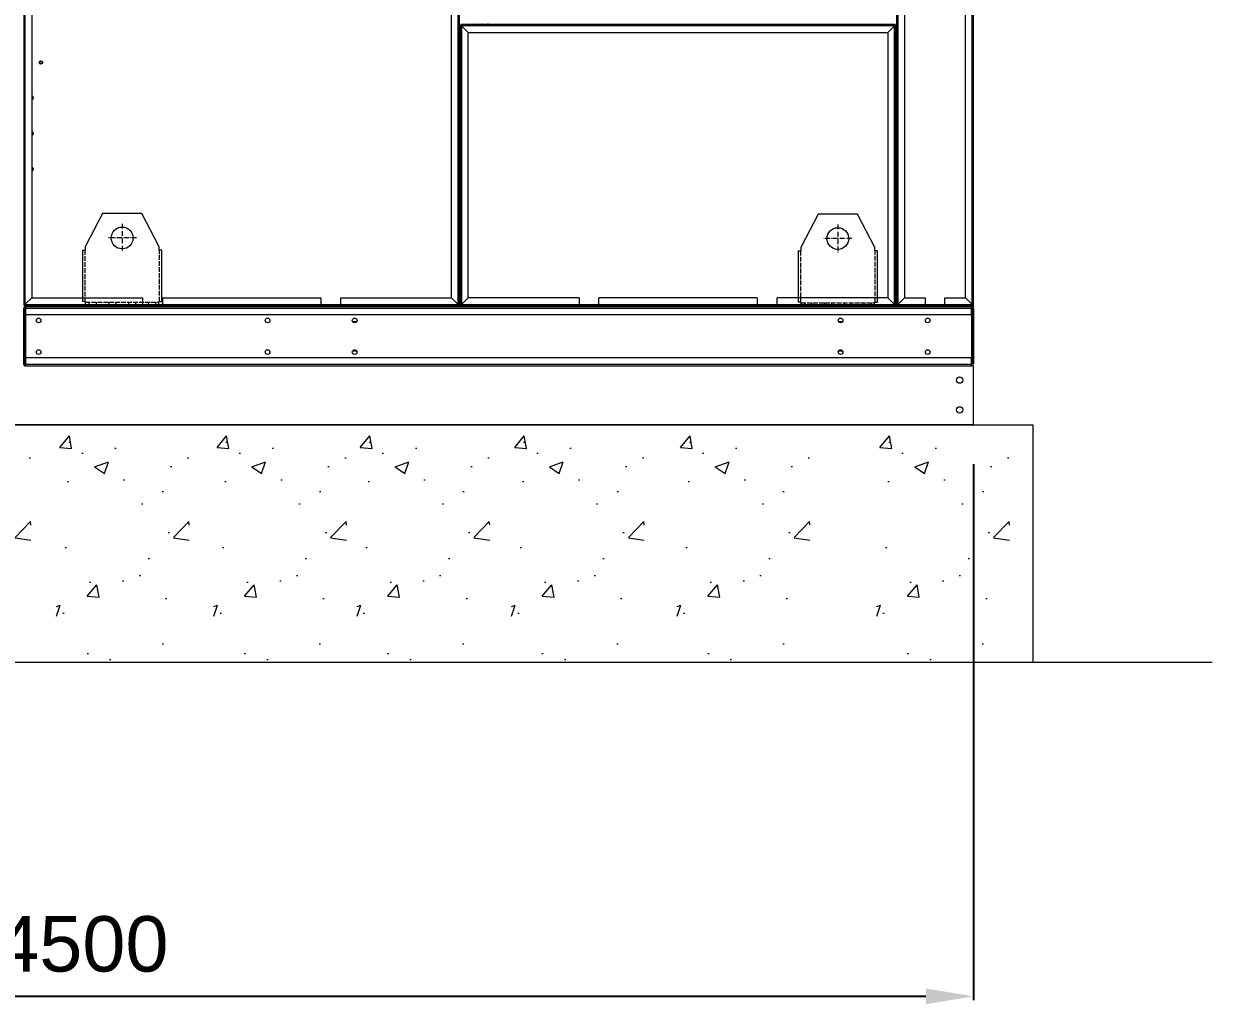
# Model space of a CAD drawing. Header units: millimetres. Extents: x 22763 to 52170, y 15948 to 36743.
# Drawn here: x 35458 to 38459, y 21919 to 24394 of the extents above; entities that cross this region are included whole.
import ezdxf

# ---------------------------------------------------------------- set-up
doc = ezdxf.new("R2010")
doc.units = ezdxf.units.MM
doc.linetypes.add('DASHDOT', pattern=[18.5, 12, -3, 0.5, -3])
doc.linetypes.add('DASHED', pattern=[15, 12, -3])
doc.layers.add('냉각탑_기초', color=23, linetype='Continuous')
doc.styles.get("Standard").update_dxf_attribs({"font": 'arial.ttf'})
doc.dimstyles.new('1.40', dxfattribs={"dimscale": 20, "dimtxt": 1.5, "dimasz": 1, "dimexe": 0.5, "dimexo": 0.5, "dimgap": 0.5, "dimtad": 1, "dimdec": 0, "dimzin": 0, "dimdsep": 46, "dimtxsty": 'Standard', "dimcen": 0, "dimclrd": 2, "dimclre": 2, "dimclrt": 3, "dimadec": 0, "dimazin": 0, "dimtfac": 1, "dimtdec": 0, "dimtmove": 0, "dimatfit": 0, "dimfxl": 1, "dimtolj": 1, "dimtzin": 0, "dimlwd": -1, "dimlwe": -1, "dimarcsym": 0})

# ---------------------------------------------------------------- blocks, each defined once
blk = doc.blocks.new('*D81')
at = {"color": 2, "transparency": 16777216}
for p, q in [((33356, 23282), (33356, 21928.5)), ((37856, 23282), (37856, 21928.5)), ((33476, 21938.5), (37736, 21938.5))]:
    blk.add_line(p, q, dxfattribs=at)
for points in [[(33476, 21958.5), (33476, 21918.5), (33356, 21938.5)], [(37736, 21958.5), (37736, 21918.5), (37856, 21938.5)]]:
    blk.add_solid(points, dxfattribs=at)
at = {"layer": 'Defpoints', "color": 0, "transparency": 16777216}
for p in [(33356, 23382), (37856, 23382), (37856, 21938.5)]:
    blk.add_point(p, dxfattribs=at)
at = {"color": 3, "lineweight": 5, "transparency": 16777216, "insert": (35606, 22070), "char_height": 140, "attachment_point": 5}
blk.add_mtext('\\A1;4500', dxfattribs=at)
blk = doc.blocks.new('457536')
at = {"color": 7, "lineweight": 5}
for p, q in [((114592.520962, 89152.297332), (114550.020962, 89069.297332)), ((114692.520962, 89152.297332), (114592.520962, 89152.297332)), ((114735.020962, 89069.297332), (114692.520962, 89152.297332)), ((114542.520962, 89059.297332), (114542.520962, 88929.797332)), ((114742.520962, 88929.797332), (114742.520962, 89059.297332)), ((114550.020962, 88922.297332), (114735.020962, 88922.297332))]:
    blk.add_line(p, q, dxfattribs=at)
at = {"color": 7, "linetype": 'DASHDOT', "lineweight": 5}
for p, q in [((114642.520962, 89126.047332), (114642.520962, 89054.547332)), ((114678.270962, 89090.297332), (114606.770962, 89090.297332))]:
    blk.add_line(p, q, dxfattribs=at)
at = {"color": 7, "lineweight": 5, "ltscale": 0.125}
for p, q in [((114550.020962, 89059.297332), (114550.020962, 89069.297332)), ((114735.020962, 89069.297332), (114735.020962, 89059.297332))]:
    blk.add_line(p, q, dxfattribs=at)
at = {"color": 7, "lineweight": 5, "ltscale": 0.09375}
for p, q in [((114542.520962, 89059.297332), (114550.020962, 89059.297332)), ((114742.520962, 89059.297332), (114735.020962, 89059.297332)), ((114550.020962, 88929.797332), (114542.520962, 88929.797332)), ((114550.020962, 88922.297332), (114550.020962, 88929.797332)), ((114735.020962, 88929.797332), (114742.520962, 88929.797332)), ((114735.020962, 88922.297332), (114735.020962, 88929.797332))]:
    blk.add_line(p, q, dxfattribs=at)
at = {"color": 7, "linetype": 'DASHED', "lineweight": 5}
for p, q in [((114548.520962, 89059.297332), (114548.520962, 88929.797332)), ((114736.520962, 88929.797332), (114736.520962, 89059.297332)), ((114550.020962, 88928.297332), (114735.020962, 88928.297332))]:
    blk.add_line(p, q, dxfattribs=at)
at = {"color": 7, "linetype": 'DASHED', "lineweight": 5, "ltscale": 0.075}
for p, q in [((114558.520962, 88928.297332), (114558.520962, 88922.297332)), ((114576.520962, 88928.297332), (114576.520962, 88922.297332)), ((114608.520962, 88928.297332), (114608.520962, 88922.297332)), ((114626.520962, 88928.297332), (114626.520962, 88922.297332)), ((114658.520962, 88928.297332), (114658.520962, 88922.297332)), ((114676.520962, 88928.297332), (114676.520962, 88922.297332)), ((114708.520962, 88928.297332), (114708.520962, 88922.297332)), ((114726.520962, 88928.297332), (114726.520962, 88922.297332))]:
    blk.add_line(p, q, dxfattribs=at)
at = {"color": 7, "lineweight": 5}
blk.add_circle((114642.520962, 89090.297332), 27.5, dxfattribs=at)
blk = doc.blocks.new('1')
at = {"color": 7, "lineweight": 20}
for p, q in [((35458, 26527.3), (35458, 23685.5)), ((35461.1, 26527.3), (35461.1, 23685.5)), ((35478, 26500.4), (35478, 23702.4)), ((36538, 23702.4), (36538, 26501.7)), ((36554.9, 23685.5), (36554.9, 26527.3)), ((36558, 23685.5), (36558, 26527.3)), ((37662, 26527.3), (37662, 23685.5)), ((37665.1, 26527.3), (37665.1, 23685.5)), ((37682, 26501.7), (37682, 23702.4)), ((37852.9, 23685.5), (37852.9, 26527.3)), ((37856, 23685.5), (37856, 26527.3)), ((37836, 23702.4), (37836, 25691.5)), ((37656.9, 24392.4), (36563.1, 24392.4)), ((37656.9, 24389.3), (36563.1, 24389.3)), ((36580, 24372.4), (37640, 24372.4)), ((35460, 23682), (37856, 23682)), ((35460, 23680.4), (37856, 23680.4)), ((35461.1, 23682.4), (36554.9, 23682.4)), ((36563.1, 23682.4), (37656.9, 23682.4)), ((37851.3, 23675.7), (35462.7, 23675.7)), ((35462.7, 23660.4), (37851.3, 23660.4)), ((37851.3, 23550.4), (35462.7, 23550.4)), ((35462.7, 23535.1), (37851.3, 23535.1)), ((35462.7, 23530.4), (37851.3, 23530.4))]:
    blk.add_line(p, q, dxfattribs=at)
at = {"color": 7, "lineweight": 20, "ltscale": 0.000833333}
for p, q in [((36560, 24390.8), (36560, 24389.3)), ((36563.1, 24392.4), (36561.6, 24392.4)), ((36561.6, 24389.3), (36561.6, 24390.8)), ((36561.6, 24390.8), (36563.1, 24390.8)), ((37658.4, 24392.4), (37656.9, 24392.4)), ((37656.9, 24390.8), (37658.4, 24390.8)), ((37658.4, 24390.8), (37658.4, 24389.3)), ((37660, 24389.3), (37660, 24390.8)), ((35458, 23685.5), (35458, 23684)), ((35459.6, 23684), (35459.6, 23685.5)), ((35461.1, 23684), (35459.6, 23684)), ((35459.6, 23682.4), (35461.1, 23682.4)), ((36554.9, 23685.5), (36554.9, 23684)), ((36556.4, 23684), (36554.9, 23684)), ((36554.9, 23682.4), (36556.4, 23682.4)), ((36556.4, 23685.5), (36556.4, 23684)), ((36558, 23684), (36558, 23685.5)), ((36560, 23685.5), (36560, 23684)), ((36561.6, 23684), (36561.6, 23685.5)), ((36563.1, 23684), (36561.6, 23684)), ((36561.6, 23682.4), (36563.1, 23682.4)), ((37658.4, 23684), (37656.9, 23684)), ((37656.9, 23682.4), (37658.4, 23682.4)), ((37658.4, 23685.5), (37658.4, 23684)), ((37660, 23684), (37660, 23685.5)), ((37662, 23685.5), (37662, 23684)), ((37663.6, 23684), (37663.6, 23685.5)), ((37665.1, 23684), (37663.6, 23684)), ((37663.6, 23682.4), (37665.1, 23682.4)), ((37852.9, 23685.5), (37852.9, 23684)), ((37854.4, 23684), (37852.9, 23684)), ((37852.9, 23682.4), (37854.4, 23682.4)), ((37854.4, 23685.5), (37854.4, 23684)), ((37856, 23684), (37856, 23685.5)), ((35461.2, 23675.7), (35462.7, 23675.7)), ((37852.8, 23675.7), (37851.3, 23675.7)), ((35461.2, 23535.1), (35462.7, 23535.1)), ((37852.8, 23535.1), (37851.3, 23535.1))]:
    blk.add_line(p, q, dxfattribs=at)
at = {"color": 7, "lineweight": 20, "ltscale": 0.000888889}
for p, q in [((36560, 24390.8), (36561.6, 24390.8)), ((36560, 24389.3), (36561.6, 24389.3)), ((36561.6, 24392.4), (36561.6, 24390.8)), ((37656.9, 24392.4), (37656.9, 24390.8)), ((37658.4, 24392.4), (37658.4, 24390.8)), ((37660, 24390.8), (37658.4, 24390.8)), ((37660, 24389.3), (37658.4, 24389.3)), ((35458, 23685.5), (35459.6, 23685.5)), ((35458, 23684), (35459.6, 23684)), ((35459.6, 23682.4), (35459.6, 23684)), ((35460, 23682), (35460, 23680.4)), ((35461.1, 23682.4), (35461.1, 23684)), ((36554.9, 23682.4), (36554.9, 23684)), ((36558, 23685.5), (36556.4, 23685.5)), ((36556.4, 23682.4), (36556.4, 23684)), ((36558, 23684), (36556.4, 23684)), ((36560, 23684), (36561.6, 23684)), ((36561.6, 23682.4), (36561.6, 23684)), ((37656.9, 23682.4), (37656.9, 23684)), ((37658.4, 23682.4), (37658.4, 23684)), ((37660, 23684), (37658.4, 23684)), ((37662, 23685.5), (37663.6, 23685.5)), ((37662, 23684), (37663.6, 23684)), ((37663.6, 23682.4), (37663.6, 23684)), ((37665.1, 23682.4), (37665.1, 23684)), ((37852.9, 23682.4), (37852.9, 23684)), ((37856, 23685.5), (37854.4, 23685.5)), ((37854.4, 23682.4), (37854.4, 23684)), ((37856, 23684), (37854.4, 23684)), ((37856, 23682), (37856, 23680.4))]:
    blk.add_line(p, q, dxfattribs=at)
at = {"color": 7, "lineweight": 20, "ltscale": 0.391}
for p, q in [((36560, 24389.3), (36560, 23685.5)), ((36563.1, 24389.3), (36563.1, 23685.5)), ((37656.9, 23685.5), (37656.9, 24389.3)), ((37660, 23685.5), (37660, 24389.3))]:
    blk.add_line(p, q, dxfattribs=at)
at = {"color": 7, "lineweight": 20, "ltscale": 0.000251392}
for p, q in [((36563.1, 24392.4), (36563.1, 24391.9)), ((36560, 23685.5), (36560.5, 23685.5)), ((36563.1, 23682.4), (36563.1, 23682.9)), ((37660, 23685.5), (37659.6, 23685.5))]:
    blk.add_line(p, q, dxfattribs=at)
at = {"color": 7, "lineweight": 20, "ltscale": 0.001722}
for p, q in [((36563.1, 24389.3), (36563.1, 24392.4)), ((35461.1, 23685.5), (35458, 23685.5)), ((35461.1, 23685.5), (35461.1, 23682.4)), ((36554.9, 23685.5), (36558, 23685.5)), ((36563.1, 23685.5), (36560, 23685.5)), ((36563.1, 23685.5), (36563.1, 23682.4)), ((37656.9, 23685.5), (37660, 23685.5)), ((37665.1, 23685.5), (37662, 23685.5)), ((37665.1, 23685.5), (37665.1, 23682.4)), ((37852.9, 23685.5), (37856, 23685.5))]:
    blk.add_line(p, q, dxfattribs=at)
at = {"color": 7, "lineweight": 20, "ltscale": 0.013278}
for p, q in [((36580, 24372.4), (36563.1, 24389.3)), ((36563.1, 24389.3), (36580, 24372.4)), ((37656.9, 24389.3), (37640, 24372.4)), ((37640, 24372.4), (37656.9, 24389.3)), ((35461.1, 23685.5), (35478, 23702.4)), ((35478, 23702.4), (35461.1, 23685.5)), ((36554.9, 23685.5), (36538, 23702.4)), ((36538, 23702.4), (36554.9, 23685.5)), ((36580, 23702.4), (36563.1, 23685.5)), ((36563.1, 23685.5), (36580, 23702.4)), ((37656.9, 23685.5), (37640, 23702.4)), ((37640, 23702.4), (37656.9, 23685.5)), ((37665.1, 23685.5), (37682, 23702.4)), ((37682, 23702.4), (37665.1, 23685.5)), ((37852.9, 23685.5), (37836, 23702.4)), ((37836, 23702.4), (37852.9, 23685.5))]:
    blk.add_line(p, q, dxfattribs=at)
at = {"color": 7, "lineweight": 20, "ltscale": 0.372222}
for p, q in [((36580, 23702.4), (36580, 24372.4)), ((37640, 24372.4), (37640, 23702.4))]:
    blk.add_line(p, q, dxfattribs=at)
at = {"color": 7, "lineweight": 20, "ltscale": 0.001571}
blk.add_line((36598.9, 24392.4), (36596.9, 24394.4), dxfattribs=at)
at = {"color": 7, "lineweight": 20, "ltscale": 0.002222}
blk.add_line((36630.6, 24394.4), (36627.1, 24392.4), dxfattribs=at)
at = {"color": 7, "lineweight": 20, "ltscale": 0.001283}
blk.add_line((36631.1, 24394.4), (36632.2, 24392.4), dxfattribs=at)
at = {"color": 7, "lineweight": 20, "ltscale": 0.001111}
for p, q in [((36945.8, 24392.4), (36945.8, 24394.4)), ((36950.5, 24392.4), (36950.5, 24394.4)), ((36965.8, 24394.4), (36965.8, 24392.4)), ((37025.8, 24392.4), (37025.8, 24394.4)), ((37041.1, 24394.4), (37041.1, 24392.4)), ((37045.8, 24394.4), (37045.8, 24392.4)), ((36558, 24361.4), (36560, 24361.4)), ((36558, 23987), (36560, 23987)), ((36558, 23982.3), (36560, 23982.3)), ((37662, 23990.2), (37660, 23990.2)), ((37662, 23988.6), (37660, 23988.6)), ((37660, 23987), (37662, 23987)), ((37660, 23982.3), (37662, 23982.3)), ((36558, 23967), (36560, 23967)), ((37660, 23967), (37662, 23967)), ((36560, 23877), (36558, 23877)), ((36560, 23861.7), (36558, 23861.7)), ((36560, 23857), (36558, 23857)), ((37662, 23877), (37660, 23877)), ((37662, 23861.7), (37660, 23861.7)), ((37662, 23857), (37660, 23857)), ((37662, 23857), (37660, 23857)), ((37662, 23852), (37660, 23852)), ((37660, 23842), (37662, 23842)), ((37660, 23837), (37662, 23837)), ((37662, 23702), (37660, 23702)), ((37662, 23697), (37660, 23697))]:
    blk.add_line(p, q, dxfattribs=at)
at = {"color": 7, "lineweight": 20, "ltscale": 0.164944}
for p, q in [((35461.1, 23685.5), (35758, 23685.5)), ((36258, 23685.5), (36554.9, 23685.5)), ((36563.1, 23685.5), (36860, 23685.5)), ((37360, 23685.5), (37656.9, 23685.5))]:
    blk.add_line(p, q, dxfattribs=at)
at = {"color": 7, "lineweight": 20, "ltscale": 0.002611}
for p, q in [((35462.7, 23680.4), (35462.7, 23675.7)), ((37851.3, 23680.4), (37851.3, 23675.7)), ((35462.7, 23530.4), (35462.7, 23535.1)), ((37851.3, 23530.4), (37851.3, 23535.1))]:
    blk.add_line(p, q, dxfattribs=at)
at = {"color": 7, "lineweight": 20, "ltscale": 0.155556}
for p, q in [((35478, 23702.4), (35758, 23702.4)), ((36258, 23702.4), (36538, 23702.4)), ((36860, 23702.4), (36580, 23702.4)), ((37640, 23702.4), (37360, 23702.4))]:
    blk.add_line(p, q, dxfattribs=at)
at = {"color": 7, "lineweight": 20, "ltscale": 0.009389}
for p, q in [((35758, 23702.4), (35758, 23685.5)), ((35808, 23702.4), (35808, 23685.5)), ((36208, 23702.4), (36208, 23685.5)), ((36258, 23702.4), (36258, 23685.5)), ((36860, 23702.4), (36860, 23685.5)), ((36910, 23685.5), (36910, 23702.4)), ((37310, 23702.4), (37310, 23685.5)), ((37360, 23685.5), (37360, 23702.4)), ((37734, 23702.4), (37734, 23685.5)), ((37784, 23685.5), (37784, 23702.4))]:
    blk.add_line(p, q, dxfattribs=at)
at = {"color": 7, "lineweight": 20, "ltscale": 0.027778}
for p, q in [((35758, 23685.5), (35808, 23685.5)), ((36208, 23685.5), (36258, 23685.5)), ((36860, 23685.5), (36910, 23685.5)), ((36860, 23685.5), (36910, 23685.5)), ((37310, 23685.5), (37360, 23685.5)), ((37734, 23685.5), (37784, 23685.5))]:
    blk.add_line(p, q, dxfattribs=at)
at = {"color": 7, "lineweight": 20, "ltscale": 0.222222}
for p, q in [((35808, 23702.4), (36208, 23702.4)), ((35808, 23685.5), (36208, 23685.5)), ((37310, 23702.4), (36910, 23702.4)), ((36910, 23685.5), (37310, 23685.5))]:
    blk.add_line(p, q, dxfattribs=at)
at = {"color": 7, "lineweight": 20, "ltscale": 0.000221166}
blk.add_line((36056.9, 23682), (36056.9, 23682.4), dxfattribs=at)
at = {"color": 7, "lineweight": 20, "ltscale": 0.000222108}
for p, q in [((36057.1, 23682), (36057.1, 23682.4)), ((36310.1, 23682), (36310.1, 23682.4)), ((37757.1, 23682), (37757.1, 23682.4))]:
    blk.add_line(p, q, dxfattribs=at)
at = {"color": 7, "lineweight": 20, "ltscale": 0.005556}
for p, q in [((36067.1, 23682), (36057.1, 23682)), ((36310.1, 23682), (36300.1, 23682)), ((37514.1, 23682), (37504.1, 23682)), ((37757.1, 23682), (37747.1, 23682))]:
    blk.add_line(p, q, dxfattribs=at)
at = {"color": 7, "lineweight": 20, "ltscale": 0.000222112}
for p, q in [((36067.1, 23682), (36067.1, 23682.4)), ((36300.1, 23682), (36300.1, 23682.4)), ((37747.1, 23682), (37747.1, 23682.4))]:
    blk.add_line(p, q, dxfattribs=at)
at = {"color": 7, "lineweight": 20, "ltscale": 0.129444}
for p, q in [((36300.1, 23682), (36067.1, 23682)), ((37747.1, 23682), (37514.1, 23682))]:
    blk.add_line(p, q, dxfattribs=at)
at = {"color": 7, "lineweight": 20, "ltscale": 0.000222118}
blk.add_line((37504.1, 23682), (37504.1, 23682.4), dxfattribs=at)
at = {"color": 7, "lineweight": 20, "ltscale": 0.000222122}
blk.add_line((37514.1, 23682), (37514.1, 23682.4), dxfattribs=at)
at = {"color": 7, "lineweight": 20, "ltscale": 0.038278}
for p, q in [((37665.1, 23685.5), (37734, 23685.5)), ((37784, 23685.5), (37852.9, 23685.5))]:
    blk.add_line(p, q, dxfattribs=at)
at = {"color": 7, "lineweight": 20, "ltscale": 0.104333}
blk.add_line((37665.1, 23682.4), (37852.9, 23682.4), dxfattribs=at)
at = {"color": 7, "lineweight": 20, "ltscale": 0.028889}
for p, q in [((37682, 23702.4), (37734, 23702.4)), ((37784, 23702.4), (37836, 23702.4))]:
    blk.add_line(p, q, dxfattribs=at)
at = {"color": 7, "lineweight": 20, "ltscale": 0.001778}
for p, q in [((35458, 23675.7), (35461.2, 23675.7)), ((37856, 23675.7), (37852.8, 23675.7)), ((35458, 23535.1), (35461.2, 23535.1)), ((37856, 23535.1), (37852.8, 23535.1))]:
    blk.add_line(p, q, dxfattribs=at)
at = {"color": 7, "lineweight": 20, "ltscale": 0.078111}
for p, q in [((35458, 23535.1), (35458, 23675.7)), ((35461.2, 23535.1), (35461.2, 23675.7)), ((37851.3, 23675.7), (37851.3, 23535.1)), ((37852.8, 23675.7), (37852.8, 23535.1)), ((37856, 23675.7), (37856, 23535.1))]:
    blk.add_line(p, q, dxfattribs=at)
at = {"color": 7, "lineweight": 20, "ltscale": 0.0085}
for p, q in [((35462.7, 23675.7), (35462.7, 23660.4)), ((37851.3, 23660.4), (37851.3, 23675.7)), ((35462.7, 23550.4), (35462.7, 23535.1)), ((37851.3, 23535.1), (37851.3, 23550.4))]:
    blk.add_line(p, q, dxfattribs=at)
at = {"color": 7, "lineweight": 20, "ltscale": 0.061111}
blk.add_line((35462.7, 23660.4), (35462.7, 23550.4), dxfattribs=at)
at = {"color": 7, "lineweight": 20, "ltscale": 0.006061}
for p, q in [((36288.2, 23642.9), (36299.1, 23642.9)), ((37515.1, 23642.9), (37526, 23642.9))]:
    blk.add_line(p, q, dxfattribs=at)
at = {"color": 7, "lineweight": 20, "ltscale": 0.00606}
for p, q in [((36299.1, 23567.9), (36288.2, 23567.9)), ((37526, 23567.9), (37515.1, 23567.9))]:
    blk.add_line(p, q, dxfattribs=at)
at = {"color": 0, "lineweight": 20}
for p, q in [((37856, 23530.4), (37851.3, 23530.4)), ((37856, 23382), (37856, 23530.4)), ((37856, 23382), (33356, 23382))]:
    blk.add_line(p, q, dxfattribs=at)
at = {"color": 7, "lineweight": 20}
for centre, radius in [((35501.4, 24296.7), 4.5), ((35501.4, 24296.7), 3), ((35495.5, 23645.4), 6), ((36073.6, 23645.4), 6), ((36293.6, 23645.4), 6), ((37520.5, 23645.4), 6), ((37740.5, 23645.4), 6), ((35495.5, 23565.4), 6), ((36073.6, 23565.4), 6), ((36293.6, 23565.4), 6), ((37520.5, 23565.4), 6), ((37740.5, 23565.4), 6)]:
    blk.add_circle(centre, radius, dxfattribs=at)
at = {"lineweight": 20}
for centre in [(37821, 23494.5), (37821, 23419.5)]:
    blk.add_circle(centre, 8, dxfattribs=at)
at = {"color": 7, "lineweight": 20}
for centre, radius, start, end in [((36615.9, 24397.4), 10, 197.7545, 210.3255), ((36616.9, 24397.4), 4.5, 222.6596, 317.3404), ((35478, 24207.3), 4.5, 269.9996, 90.0004), ((35478, 24207.3), 3, 269.9994, 90.0006), ((35478, 24117.3), 4.5, 269.9996, 90.0004), ((35478, 24117.3), 3, 269.9994, 90.0006), ((35478, 24027.3), 4.5, 269.9996, 90.0004), ((35478, 24027.3), 3, 269.9994, 90.0006), ((35462.7, 23675.7), 4.7, 90.1877, 180), ((35462.7, 23675.7), 1.5, 90, 180), ((37851.3, 23675.7), 4.7, 360, 89.8123), ((37851.3, 23675.7), 1.5, 360, 90), ((35462.7, 23535.1), 4.7, 180, 270), ((35462.7, 23535.1), 1.5, 180, 270)]:
    blk.add_arc(centre, radius, start, end, dxfattribs=at)
at = {"color": 0, "lineweight": 20}
for p in [(-78936, -65236.8), (-77129, -65238.3)]:
    blk.add_blockref('457536', p, dxfattribs=at)

msp = doc.modelspace()

# ---------------------------------------------------------------- hatches: boundary and pattern name
at = {"layer": '냉각탑_기초', "lineweight": 20, "ltscale": 30}
h = msp.add_hatch(dxfattribs=at)
h.set_pattern_fill('AR-CONC', color=256, scale=50, style=0)
h.set_pattern_definition([(50, (20547.64, 6840.73), (358.63, -31.376), [37.5, -412.5]), (355, (20547.64, 6840.73), (-69.3757, 376.096), [30, -330]), (100.4514, (20577.52, 6838.1), (289.2547, 344.72), [31.87, -350.571]), (46.1842, (20547.64, 6940.73), (533.6205, -82.7595), [56.25, -618.75]), (96.6356, (20592.1, 6933.83), (467.331, 487.059), [47.805, -525.856]), (351.1842, (20547.64, 6940.7), (467.331, 487.059), [45, -495]), (21, (20597.64, 6915.73), (298.4535, -201.3094), [37.5, -412.5]), (326, (20597.64, 6915.73), (121.6577, 362.575), [30, -330]), (71.4514, (20622.5, 6898.95), (420.1113, 161.265), [31.87, -350.571]), (37.5, (20547.64, 6840.73), (6.0799, 166.4469), [0, -326, 0, -335, 0, -331.25]), (7.5, (20547.64, 6840.73), (131.5348, 197.2059), [0, -191, 0, -318.5, 0, -126.25]), (327.5, (20436.14, 6840.73), (266.9112, -11.2774), [0, -125, 0, -390, 0, -517.5]), (317.5, (20386.14, 6840.73), (291.593, 50.0525), [0, -162.5, 0, -259, 0, -367.5])])
h.paths.add_polyline_path([(35476.2, 23382), (35141.2, 23382), (35141.2, 22782), (35476.2, 22782)])
h = msp.add_hatch(dxfattribs=at)
h.set_pattern_fill('AR-CONC', color=256, scale=50, style=0)
h.set_pattern_definition([(50, (20947.27, 6840.73), (358.63, -31.376), [37.5, -412.5]), (355, (20947.27, 6840.73), (-69.3757, 376.096), [30, -330]), (100.4514, (20977.15, 6838.1), (289.2547, 344.72), [31.87, -350.571]), (46.1842, (20947.27, 6940.73), (533.6205, -82.7595), [56.25, -618.75]), (96.6356, (20991.73, 6933.83), (467.331, 487.059), [47.805, -525.856]), (351.1842, (20947.27, 6940.7), (467.331, 487.059), [45, -495]), (21, (20997.27, 6915.73), (298.4535, -201.3094), [37.5, -412.5]), (326, (20997.27, 6915.73), (121.6577, 362.575), [30, -330]), (71.4514, (21022.14, 6898.95), (420.1113, 161.265), [31.87, -350.571]), (37.5, (20947.27, 6840.73), (6.0799, 166.4469), [0, -326, 0, -335, 0, -331.25]), (7.5, (20947.27, 6840.73), (131.5348, 197.2059), [0, -191, 0, -318.5, 0, -126.25]), (327.5, (20835.77, 6840.73), (266.9112, -11.2774), [0, -125, 0, -390, 0, -517.5]), (317.5, (20785.77, 6840.73), (291.593, 50.0525), [0, -162.5, 0, -259, 0, -367.5])])
h.paths.add_polyline_path([(35875.8, 23382), (35540.8, 23382), (35540.8, 22782), (35875.8, 22782)])
h = msp.add_hatch(dxfattribs=at)
h.set_pattern_fill('AR-CONC', color=256, scale=50, style=0)
h.set_pattern_definition([(50, (21344.35, 6840.73), (358.63, -31.376), [37.5, -412.5]), (355, (21344.35, 6840.73), (-69.3757, 376.096), [30, -330]), (100.4514, (21374.24, 6838.1), (289.2547, 344.72), [31.87, -350.571]), (46.1842, (21344.35, 6940.73), (533.6205, -82.7595), [56.25, -618.75]), (96.6356, (21388.8, 6933.83), (467.331, 487.059), [47.805, -525.856]), (351.1842, (21344.35, 6940.7), (467.331, 487.059), [45, -495]), (21, (21394.35, 6915.73), (298.4535, -201.3094), [37.5, -412.5]), (326, (21394.35, 6915.73), (121.6577, 362.575), [30, -330]), (71.4514, (21419.22, 6898.95), (420.1113, 161.265), [31.87, -350.571]), (37.5, (21344.35, 6840.73), (6.0799, 166.4469), [0, -326, 0, -335, 0, -331.25]), (7.5, (21344.35, 6840.73), (131.5348, 197.2059), [0, -191, 0, -318.5, 0, -126.25]), (327.5, (21232.85, 6840.73), (266.9112, -11.2774), [0, -125, 0, -390, 0, -517.5]), (317.5, (21182.85, 6840.73), (291.593, 50.0525), [0, -162.5, 0, -259, 0, -367.5])])
h.paths.add_polyline_path([(36272.9, 23382), (35937.9, 23382), (35937.9, 22782), (36272.9, 22782)])
h = msp.add_hatch(dxfattribs=at)
h.set_pattern_fill('AR-CONC', color=256, scale=50, style=0)
h.set_pattern_definition([(50, (21706, 6840.73), (358.63, -31.376), [37.5, -412.5]), (355, (21706, 6840.73), (-69.3757, 376.096), [30, -330]), (100.4514, (21735.87, 6838.1), (289.2547, 344.72), [31.87, -350.571]), (46.1842, (21706, 6940.73), (533.6205, -82.7595), [56.25, -618.75]), (96.6356, (21750.46, 6933.83), (467.331, 487.059), [47.805, -525.856]), (351.1842, (21706, 6940.7), (467.331, 487.059), [45, -495]), (21, (21756, 6915.73), (298.4535, -201.3094), [37.5, -412.5]), (326, (21756, 6915.73), (121.6577, 362.575), [30, -330]), (71.4514, (21780.86, 6898.95), (420.1113, 161.265), [31.87, -350.571]), (37.5, (21705.99, 6840.73), (6.0799, 166.4469), [0, -326, 0, -335, 0, -331.25]), (7.5, (21705.99, 6840.73), (131.5348, 197.2059), [0, -191, 0, -318.5, 0, -126.25]), (327.5, (21594.49, 6840.73), (266.9112, -11.2774), [0, -125, 0, -390, 0, -517.5]), (317.5, (21544.49, 6840.73), (291.593, 50.0525), [0, -162.5, 0, -259, 0, -367.5])])
h.paths.add_polyline_path([(36634.5, 23382), (36299.5, 23382), (36299.5, 22782), (36634.5, 22782)])
h = msp.add_hatch(dxfattribs=at)
h.set_pattern_fill('AR-CONC', color=256, scale=50, style=0)
h.set_pattern_definition([(50, (22095.98, 6840.73), (358.63, -31.376), [37.5, -412.5]), (355, (22096, 6840.73), (-69.3757, 376.096), [30, -330]), (100.4514, (22125.87, 6838.1), (289.2547, 344.72), [31.87, -350.571]), (46.1842, (22096, 6940.73), (533.6205, -82.7595), [56.25, -618.75]), (96.6356, (22140.45, 6933.83), (467.331, 487.059), [47.805, -525.856]), (351.1842, (22096, 6940.7), (467.331, 487.059), [45, -495]), (21, (22145.98, 6915.73), (298.4535, -201.3094), [37.5, -412.5]), (326, (22146, 6915.73), (121.6577, 362.575), [30, -330]), (71.4514, (22170.86, 6898.95), (420.1113, 161.265), [31.87, -350.571]), (37.5, (22095.98, 6840.73), (6.0799, 166.4469), [0, -326, 0, -335, 0, -331.25]), (7.5, (22095.98, 6840.73), (131.5348, 197.2059), [0, -191, 0, -318.5, 0, -126.25]), (327.5, (21984.48, 6840.73), (266.9112, -11.2774), [0, -125, 0, -390, 0, -517.5]), (317.5, (21934.48, 6840.73), (291.593, 50.0525), [0, -162.5, 0, -259, 0, -367.5])])
h.paths.add_polyline_path([(37024.5, 23382), (36689.5, 23382), (36689.5, 22782), (37024.5, 22782)])
h = msp.add_hatch(dxfattribs=at)
h.set_pattern_fill('AR-CONC', color=256, scale=50, style=0)
h.set_pattern_definition([(50, (22514.5, 6840.73), (358.63, -31.376), [37.5, -412.5]), (355, (22514.5, 6840.73), (-69.3757, 376.096), [30, -330]), (100.4514, (22544.38, 6838.1), (289.2547, 344.72), [31.87, -350.571]), (46.1842, (22514.5, 6940.73), (533.6205, -82.7595), [56.25, -618.75]), (96.6356, (22558.96, 6933.83), (467.331, 487.059), [47.805, -525.856]), (351.1842, (22514.5, 6940.7), (467.331, 487.059), [45, -495]), (21, (22564.5, 6915.73), (298.4535, -201.3094), [37.5, -412.5]), (326, (22564.5, 6915.73), (121.6577, 362.575), [30, -330]), (71.4514, (22589.36, 6898.95), (420.1113, 161.265), [31.87, -350.571]), (37.5, (22514.49, 6840.73), (6.0799, 166.4469), [0, -326, 0, -335, 0, -331.25]), (7.5, (22514.49, 6840.73), (131.5348, 197.2059), [0, -191, 0, -318.5, 0, -126.25]), (327.5, (22402.99, 6840.73), (266.9112, -11.2774), [0, -125, 0, -390, 0, -517.5]), (317.5, (22353, 6840.73), (291.593, 50.0525), [0, -162.5, 0, -259, 0, -367.5])])
h.paths.add_polyline_path([(37443, 23382), (37108, 23382), (37108, 22782), (37443, 22782)])
h = msp.add_hatch(dxfattribs=at)
h.set_pattern_fill('AR-CONC', color=256, scale=50, style=0)
h.set_pattern_definition([(50, (23018.25, 6840.73), (358.63, -31.376), [37.5, -412.5]), (355, (23018.25, 6840.73), (-69.3757, 376.096), [30, -330]), (100.4514, (23048.13, 6838.1), (289.2547, 344.72), [31.87, -350.571]), (46.1842, (23018.25, 6940.73), (533.6205, -82.7595), [56.25, -618.75]), (96.6356, (23062.7, 6933.83), (467.331, 487.059), [47.805, -525.856]), (351.1842, (23018.25, 6940.7), (467.331, 487.059), [45, -495]), (21, (23068.25, 6915.73), (298.4535, -201.3094), [37.5, -412.5]), (326, (23068.25, 6915.73), (121.6577, 362.575), [30, -330]), (71.4514, (23093.1, 6898.95), (420.1113, 161.265), [31.87, -350.571]), (37.5, (23018.25, 6840.73), (6.0799, 166.4469), [0, -326, 0, -335, 0, -331.25]), (7.5, (23018.25, 6840.73), (131.5348, 197.2059), [0, -191, 0, -318.5, 0, -126.25]), (327.5, (22906.75, 6840.73), (266.9112, -11.2774), [0, -125, 0, -390, 0, -517.5]), (317.5, (22856.75, 6840.73), (291.593, 50.0525), [0, -162.5, 0, -259, 0, -367.5])])
h.paths.add_polyline_path([(37946.8, 23382), (37611.8, 23382), (37611.8, 22782), (37946.8, 22782)])

# ---------------------------------------------------------------- linework, layer by layer
for p, q in [((33206, 23382), (38006, 23382)), ((38006, 23382), (38006, 22782)), ((32749, 22782), (38458.9, 22782))]:
    msp.add_line(p, q, dxfattribs=at)

# ---------------------------------------------------------------- block references
msp.add_blockref('1', (0, 0))

# ---------------------------------------------------------------- dimensions: what is measured, and where the dimension line sits
at = {"lineweight": 5}
dim = msp.add_linear_dim(base=(37856, 21938.5), p1=(33356, 23382), p2=(37856, 23382), dimstyle='1.40', override={"dimtxt": 7, "dimasz": 6, "dimexo": 5, "dimgap": 3}, dxfattribs=at)
dim.commit()
dim.dimension.update_dxf_attribs({"geometry": '*D81', "text_midpoint": (35606, 22070)})

doc.saveas('drawing.dxf')
